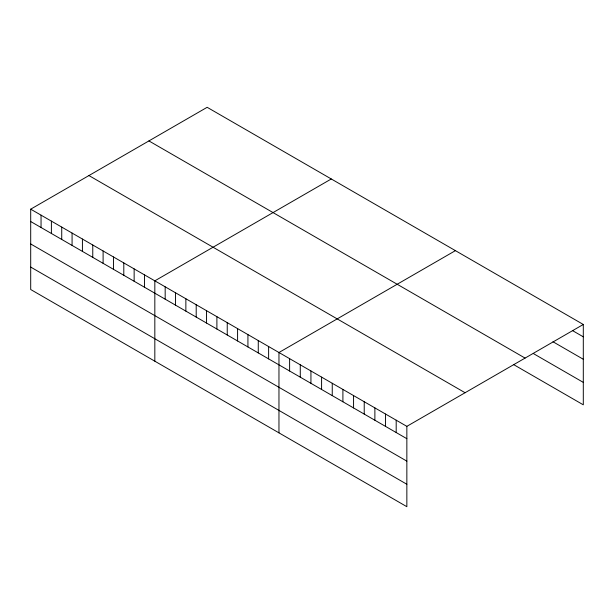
<?xml version="1.0" encoding="UTF-8"?>
<svg xmlns="http://www.w3.org/2000/svg" width="614" height="614" viewBox="0 0 614 614"><rect width="100%" height="100%" fill="white"/><g stroke="black" fill="none" stroke-linecap="round" stroke-linejoin="round"><path stroke-width="0.92" d="M30.7 209.174L406.852 426.346L406.852 506.696L30.7 289.524L30.7 209.174L207.148 107.304L583.3 324.476L583.3 404.826L513.619 364.593M331.276 178.973L154.828 280.844L154.828 361.193M455.411 250.642L278.963 352.513L278.963 432.855M406.852 426.346L583.3 324.476M572.639 330.677L583.3 336.825M552.968 341.752L583.3 359.267M533.29 353.51L583.3 382.384M148.918 140.921L525.07 358.092M88.93 175.558L465.082 392.73M30.7 221.531L406.852 438.695M30.7 243.965L406.852 461.137M30.7 267.082L406.852 484.254M396.191 420.191L396.191 432.548M385.538 414.043L385.538 426.392M374.878 407.888L374.878 420.237M364.225 401.733L364.225 414.089M353.564 395.585L353.564 407.934M342.904 389.429L342.904 401.779M332.251 383.274L332.251 395.623M321.59 377.119L321.59 389.476M310.937 370.971L310.937 383.32M300.277 364.816L300.277 377.165M289.616 358.66L289.616 371.017M268.617 346.542L268.617 358.891M258.271 340.563L258.271 352.92M247.926 334.592L247.926 346.941M237.587 328.62L237.587 340.97M227.241 322.649L227.241 334.998M216.895 316.678L216.895 329.027M206.55 310.707L206.55 323.056M196.204 304.736L196.204 317.085M185.865 298.757L185.865 311.114M175.52 292.786L175.52 305.143M165.174 286.815L165.174 299.164M144.49 274.872L144.49 287.222M134.144 268.901L134.144 281.25M123.798 262.93L123.798 275.279M113.452 256.959L113.452 269.308M103.106 250.98L103.106 263.337M92.768 245.009L92.768 257.358M82.422 239.038L82.422 251.387M72.076 233.067L72.076 245.416M61.73 227.096L61.73 239.445M51.392 221.124L51.392 233.473M41.046 215.153L41.046 227.502"/></g></svg>
